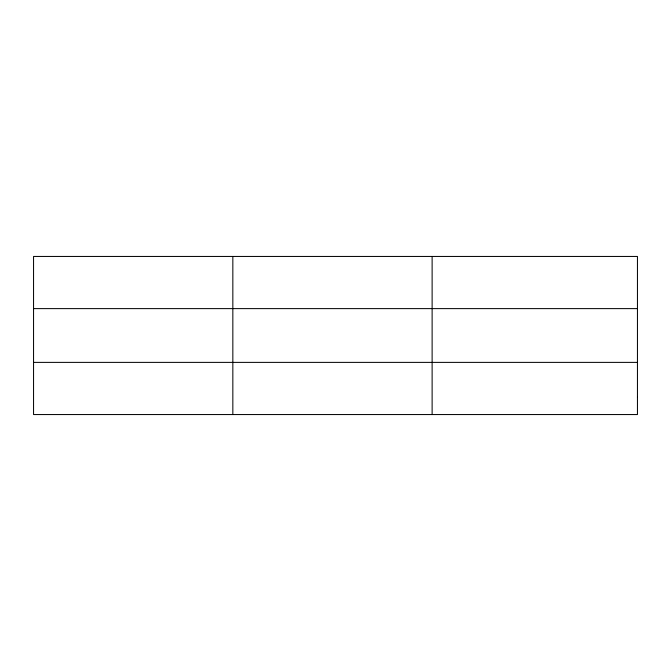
<?xml version="1.0" encoding="UTF-8"?>
<svg xmlns="http://www.w3.org/2000/svg" width="671" height="671" viewBox="0 0 671 671"><rect width="100%" height="100%" fill="white"/><g stroke="black" fill="none" stroke-linecap="round" stroke-linejoin="round"><path stroke-width="1.01" d="M232.837 414.552L232.837 256.448M432.124 414.552L432.124 256.448M33.55 308.618L637.45 308.618M33.55 362.382L637.45 362.382M637.45 397.165L637.45 414.552L33.55 414.552L33.55 256.448L637.45 256.448L637.45 397.165"/></g></svg>
